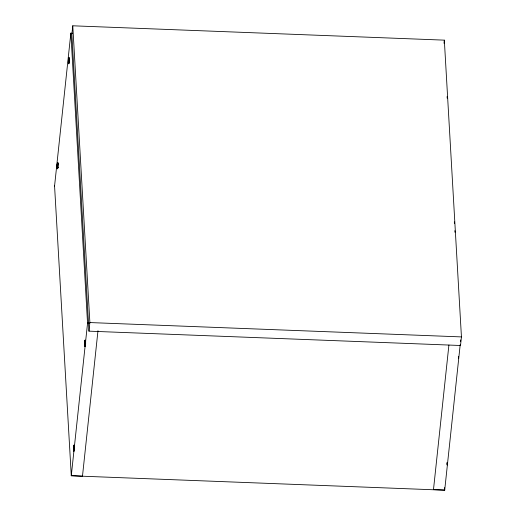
<?xml version="1.0" encoding="UTF-8"?>
<svg xmlns="http://www.w3.org/2000/svg" width="516" height="516" viewBox="0 0 516 516"><rect width="100%" height="100%" fill="white"/><g stroke="black" fill="none" stroke-linecap="round" stroke-linejoin="round"><path stroke-width="0.77" d="M69.421 58.708L68.705 58.385L68.88 63.829L69.157 57.469L68.409 62.958L68.602 58.289L68.538 62.636L69.305 62.423M85.03 342.482L84.94 340.115L84.682 346.481L85.437 340.134L85.546 343.959M458.524 356.363L458.466 358.356M85.024 342.643L85.101 342.147M85.101 342.366L84.747 345.63L84.624 343.456M57.908 167.61L57.166 167.835L57.386 163.295L57.218 167.964L57.263 163.617L58.024 163.894M85.095 342.585L85.076 343.263M57.224 165.707L57.876 165.83M68.428 60.785L68.467 58.624L69.228 58.901M73.659 447.23L73.736 445.992L73.53 450.636L73.698 445.953L73.762 450.275M84.888 345.462L84.901 340.96L84.869 345.314L85.03 344.882M85.043 343.817L85.056 343.366M73.42 448.449L73.665 450.3M58.218 163.701C56.728 162.366 57.682 166.913 57.392 163.075L58.127 163.475M68.705 58.385L68.557 59.579L68.602 58.082L69.338 58.482M73.582 449.339L73.53 450.842L74.065 450.603M84.869 345.314L84.805 344.365L84.74 345.855L85.411 345.546M85.721 341.379C84.237 339.986 85.192 344.643 84.901 340.753L85.637 341.153M57.553 165.688L57.695 168.829L58.082 163.366L57.915 162.469L57.199 168.809L57.431 162.443L57.573 165.584M68.26 60.675L68.402 63.816L68.641 57.45L68.331 62.881L69.112 62.617M73.853 448.352L74.052 451.416M73.872 448.256L73.749 445.115L73.498 451.481L73.704 448.082M447.12 462.562L447.114 465.09M447.23 462.562L447.114 464.29M447.295 462.671L447.172 464.587M57.405 165.468L57.502 163.379M73.704 448.211L74.233 445.127L74.246 450.191M58.243 165.462C56.947 164.727 56.895 168.429 58.102 167.416M74.175 448.514C73.259 449.088 73.117 446.256 73.994 446.263L74.298 446.592L73.562 446.288L73.627 447.23L73.691 445.74L74.427 446.147M85.379 343.521C84.463 344.095 84.327 341.263 85.198 341.27C86.004 341.927 84.031 340.76 84.83 342.224M54.567 186.024L70.86 33.147L72.459 33.211M57.179 167.855L57.276 166.674L57.231 168.177L57.992 167.829M68.331 62.881L68.48 61.681L68.441 63.184L69.196 62.842M72.775 25.8L71.859 34.391L88.971 331.156L460.524 345.501L461.439 336.909L444.328 40.145L72.775 25.8L89.887 322.565L88.971 331.156M84.63 345.552L84.779 344.353M460.195 344.701L444.695 490.2L71.279 475.778L87.572 323.061L89.171 323.126M97.982 330.711L82.476 476.21L71.266 475.617M443.999 43.273L444.328 40.145M448.907 345.069L433.485 489.607L444.689 490.039M460.549 341.669L460.711 339.909M85.398 345.701L85.179 346.5L85.037 345.262M69.402 62.391L68.641 62.688M58.198 167.384L57.431 167.681M68.434 60.714L69.086 60.836M68.609 60.546L69.447 60.469M84.908 343.217L85.746 343.153M69.073 61.952L68.299 62.217M57.869 166.945L57.089 167.21M69.389 61.643L68.654 61.856M58.185 166.629L57.45 166.849M85.34 345.172L84.624 345.094M74.181 450.152L73.42 450.081M72.446 33.559L70.847 33.501L70.86 33.147L87.552 323.255L89.152 323.319M68.712 58.843L69.486 58.876M57.508 163.836L58.282 163.862M89.887 322.565L461.439 336.909M73.827 448.082L74.543 448.146M68.383 59.404L69.144 59.682M57.179 164.398L57.94 164.675M84.682 342.076L85.443 342.353M73.478 447.069L74.239 447.346M68.744 59.043L69.46 59.366M57.54 164.036L58.256 164.359M85.043 341.715L85.759 342.037M73.801 446.05L74.517 446.372M73.84 446.708L74.556 447.03M68.505 61.694L68.57 62.642M57.302 166.687L57.366 167.635M84.953 341.037L85.03 342.321M68.531 59.553L68.467 58.624M57.321 164.527L57.263 163.617M447.101 96.556L447.191 98.163M454.325 221.835L454.415 223.441M454.835 230.671L454.925 232.277M444.547 487.626L444.695 490.2M54.561 185.863L71.279 475.778"/></g></svg>
